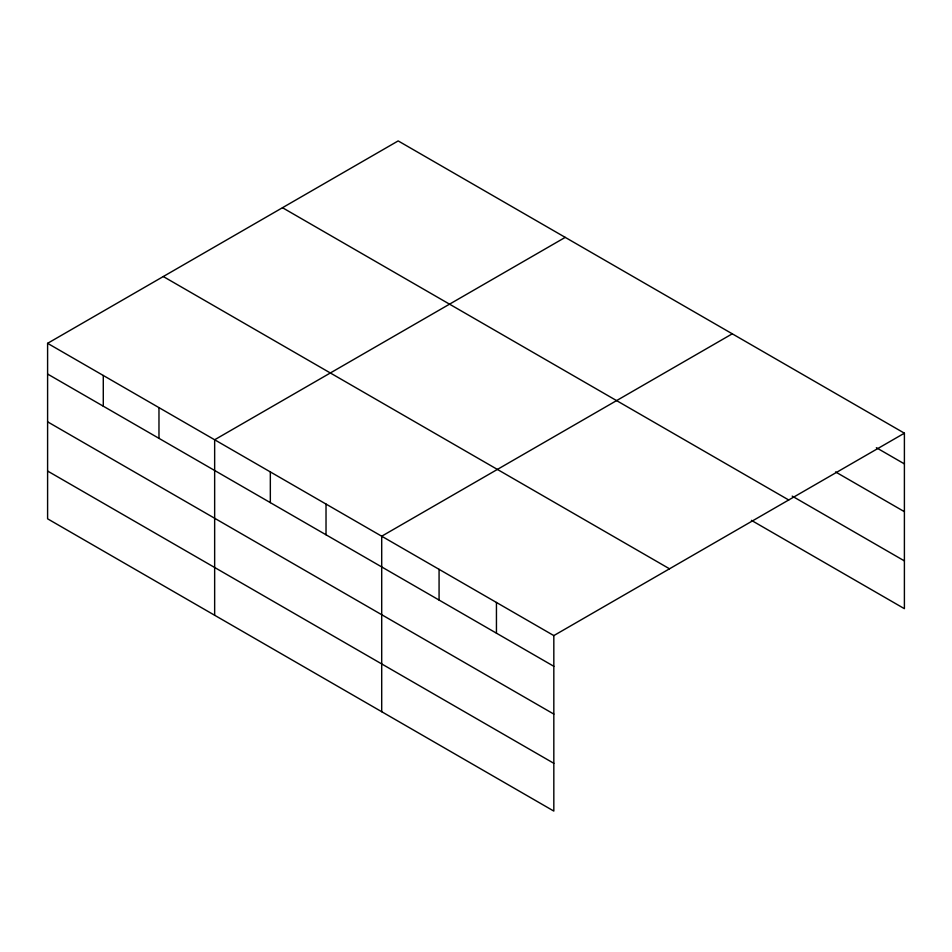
<?xml version="1.0" encoding="UTF-8"?>
<svg xmlns="http://www.w3.org/2000/svg" width="952" height="952" viewBox="0 0 952 952"><rect width="100%" height="100%" fill="white"/><g stroke="black" fill="none" stroke-linecap="round" stroke-linejoin="round"><path stroke-width="1.43" d="M553.826 714.083L553.826 635.591L47.6 343.327L47.6 518.816L553.826 811.08L553.826 714.083L47.6 421.819M751.414 520.351L904.4 608.673L904.4 433.184L398.174 140.92L47.6 343.327M565.238 237.369L214.652 439.764L214.652 615.266M732.29 333.807L381.704 536.214L381.704 711.715M553.826 635.591L904.4 433.184M876.352 447.702L904.4 463.898M835.558 471.93L904.4 511.676M792.207 496.123L904.4 560.895M282.494 207.715L788.708 499.978M163.292 276.532L669.506 568.796M47.6 374.041L553.826 666.305M47.6 471.038L553.826 763.302M496.444 602.461L496.444 633.187M439.074 569.344L439.074 600.058M326.024 504.072L326.024 534.786M270.332 471.918L270.332 502.632M158.972 407.623L158.972 438.337M103.28 375.469L103.28 406.195"/></g></svg>
